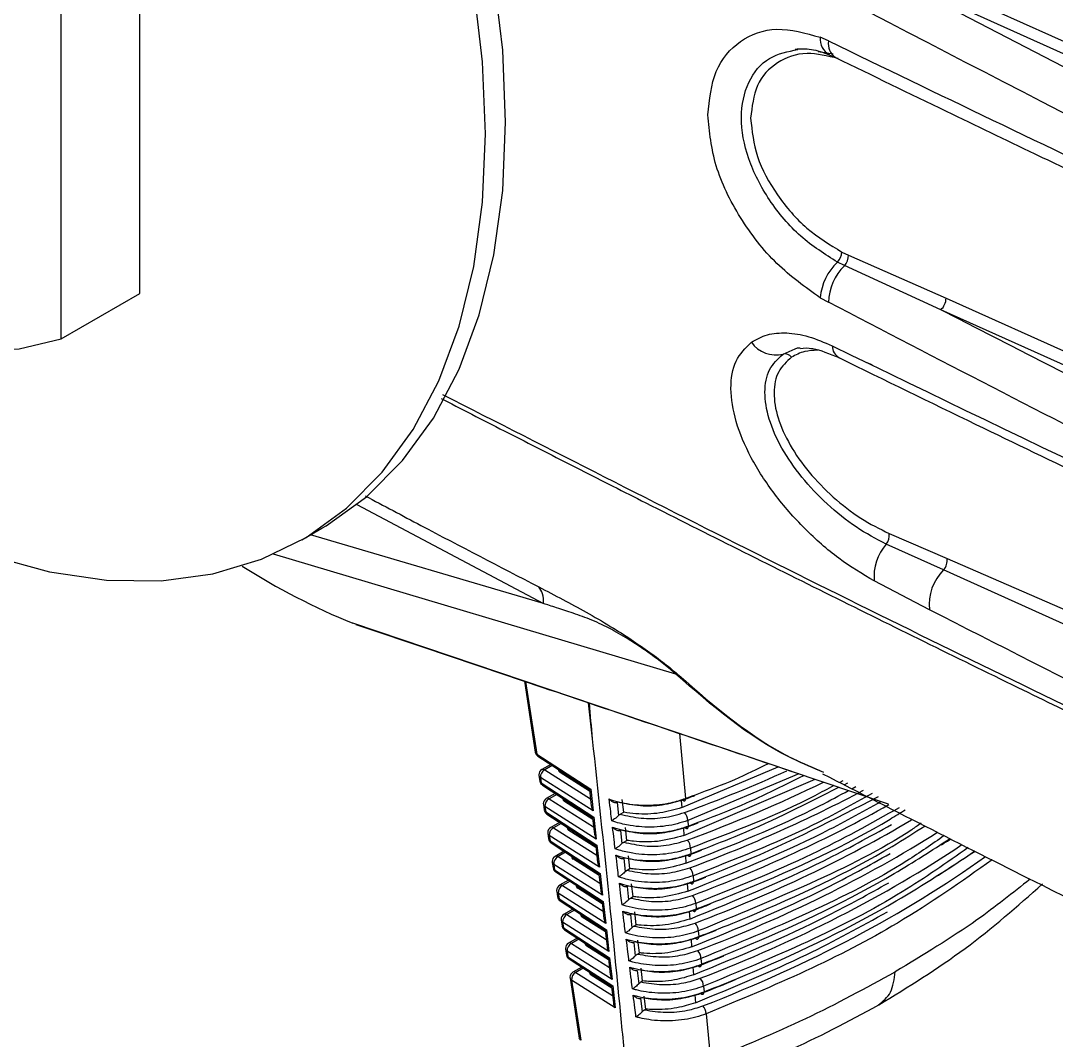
# Model space of a CAD drawing. Extents: x 7 to 135, y 3 to 97.
# Drawn here: x 96.103 to 97.854, y 6.152 to 7.876 of the extents above; entities that cross this region are included whole.
import ezdxf

# ---------------------------------------------------------------- set-up
doc = ezdxf.new("R2010")
doc.units = 0
doc.header["$MEASUREMENT"] = 0
doc.layers.add('OBJECT', color=7, linetype='CONTINUOUS')

msp = doc.modelspace()

# ---------------------------------------------------------------- linework, layer by layer
at = {"layer": 'OBJECT'}
for p, q in [((96.3045, 7.4144), (96.3045, 14.7409)), ((96.1715, 7.3377), (96.1715, 14.6642)), ((97.5431, 7.9874), (99.6137, 7.0528)), ((99.6047, 7.0355), (97.5342, 7.97)), ((97.4693, 7.8417), (97.4552, 7.848)), ((97.4517, 7.8241), (97.4769, 7.8199)), ((97.4705, 7.8185), (97.4811, 7.8137)), ((97.4918, 7.4848), (97.5031, 7.4796)), ((97.5031, 7.4796), (97.6681, 7.4067)), ((97.4963, 7.4617), (97.4844, 7.4675)), ((97.6591, 7.387), (97.4963, 7.4617)), ((96.1715, 7.3377), (96.3045, 7.4144)), ((97.4552, 7.4075), (97.4693, 7.3997)), ((97.6681, 7.4067), (99.6027, 6.5375)), ((99.5937, 6.5176), (97.6591, 7.387)), ((97.3923, 7.3121), (97.4126, 7.3209)), ((97.5342, 7.2978), (97.5393, 7.2957)), ((97.5431, 7.2937), (97.536, 7.2967)), ((96.6714, 7.0578), (96.9873, 6.8902)), ((96.5785, 6.9981), (96.6125, 7.0177)), ((96.9873, 6.8902), (96.5929, 7.0064)), ((97.5718, 7.0087), (97.6699, 6.9666)), ((97.6638, 6.9471), (97.5668, 6.9907)), ((97.211, 6.7709), (96.5306, 6.9737)), ((97.6699, 6.9666), (97.8863, 6.8723)), ((97.8776, 6.8506), (97.6638, 6.9471)), ((97.6399, 6.8797), (97.5466, 6.9284)), ((96.6745, 6.8535), (96.6645, 6.857)), ((97.4072, 6.6064), (96.6645, 6.857)), ((96.9549, 6.7589), (96.9733, 6.6391)), ((96.957, 6.7582), (96.9758, 6.6358)), ((97.0702, 6.6613), (97.0634, 6.7224)), ((97.217, 6.6705), (97.2276, 6.5608)), ((96.9758, 6.6358), (97.067, 6.5765)), ((96.9778, 6.6322), (97.065, 6.5755)), ((96.9994, 6.6181), (96.9843, 6.6094)), ((97.0021, 6.6164), (96.9893, 6.609)), ((96.9893, 6.609), (97.0667, 6.5601)), ((97.0123, 6.6097), (97.0126, 6.6078)), ((97.0146, 6.6083), (97.0151, 6.6045)), ((97.0652, 6.5728), (97.0151, 6.6045)), ((97.2212, 6.5451), (97.3839, 6.6142)), ((97.4046, 6.6073), (97.5701, 6.5513)), ((96.9795, 6.5993), (96.9809, 6.5901)), ((96.982, 6.596), (96.9834, 6.5868)), ((97.0711, 6.5396), (96.982, 6.596)), ((96.9834, 6.5868), (97.0723, 6.5289)), ((97.2246, 6.498), (97.4469, 6.593)), ((97.4193, 6.6023), (97.2312, 6.5234)), ((97.4935, 6.5906), (97.4881, 6.5877)), ((97.4955, 6.5839), (97.5017, 6.5869)), ((96.9853, 6.5832), (97.0703, 6.5279)), ((97.0069, 6.5692), (96.9919, 6.5605)), ((97.0649, 6.5755), (97.068, 6.5479)), ((97.067, 6.5765), (97.0711, 6.5396)), ((97.5089, 6.5771), (97.5157, 6.5808)), ((97.0096, 6.5674), (96.9968, 6.56)), ((96.9968, 6.56), (97.072, 6.5125)), ((97.0199, 6.5607), (97.0202, 6.5588)), ((97.0221, 6.5593), (97.0227, 6.5555)), ((97.0706, 6.5253), (97.0227, 6.5555)), ((97.1116, 6.5539), (97.1142, 6.5317)), ((97.1228, 6.5372), (97.1204, 6.5589)), ((97.2203, 6.5573), (97.2212, 6.5451)), ((96.987, 6.5503), (96.9884, 6.5411)), ((96.9895, 6.547), (96.9909, 6.5378)), ((97.0764, 6.492), (96.9895, 6.547)), ((96.9909, 6.5378), (97.0776, 6.4814)), ((96.9928, 6.5343), (97.0756, 6.4804)), ((97.117, 6.5339), (97.1228, 6.5372)), ((97.0144, 6.5202), (96.9994, 6.5116)), ((97.0171, 6.5185), (97.0043, 6.5111)), ((97.0703, 6.5279), (97.0734, 6.5004)), ((97.0723, 6.5289), (97.0764, 6.492)), ((97.2312, 6.5234), (97.2321, 6.514)), ((96.9945, 6.5014), (96.9959, 6.4921)), ((96.997, 6.4981), (96.9984, 6.4888)), ((97.0818, 6.4445), (96.997, 6.4981)), ((97.0043, 6.5111), (97.0773, 6.4649)), ((97.0274, 6.5117), (97.0277, 6.5099)), ((97.0296, 6.5103), (97.0302, 6.5066)), ((97.0759, 6.4777), (97.0302, 6.5066)), ((97.1172, 6.5066), (97.1198, 6.4843)), ((97.1281, 6.4897), (97.1257, 6.5114)), ((97.2237, 6.5103), (97.2246, 6.498)), ((96.9984, 6.4888), (97.083, 6.4338)), ((97.0003, 6.4853), (97.0809, 6.4328)), ((97.0756, 6.4804), (97.0787, 6.4528)), ((97.0776, 6.4814), (97.0818, 6.4445)), ((97.1228, 6.4866), (97.1281, 6.4897)), ((97.0219, 6.4712), (97.0069, 6.4626)), ((97.0246, 6.4695), (97.0118, 6.4622)), ((97.1334, 6.4421), (97.131, 6.4638)), ((97.2271, 6.4633), (97.228, 6.4509)), ((97.2357, 6.4767), (97.2366, 6.4672)), ((97.002, 6.4524), (97.0034, 6.4431)), ((97.0045, 6.4491), (97.0059, 6.4398)), ((97.0871, 6.3969), (97.0045, 6.4491)), ((97.0118, 6.4622), (97.0827, 6.4174)), ((97.0349, 6.4628), (97.0352, 6.4609)), ((97.0371, 6.4613), (97.0377, 6.4577)), ((97.0812, 6.4301), (97.0377, 6.4577)), ((97.1228, 6.4592), (97.1255, 6.4368)), ((97.0059, 6.4398), (97.0883, 6.3862)), ((97.0079, 6.4363), (97.0863, 6.3852)), ((97.0809, 6.4328), (97.084, 6.4052)), ((97.083, 6.4338), (97.0871, 6.3969)), ((97.1285, 6.4393), (97.1334, 6.4421)), ((97.2402, 6.4299), (97.2411, 6.4205)), ((97.0294, 6.4223), (97.0144, 6.4137)), ((97.0321, 6.4205), (97.0194, 6.4132)), ((97.0194, 6.4132), (97.088, 6.3698)), ((97.0424, 6.4138), (97.0427, 6.412)), ((97.0447, 6.4123), (97.0452, 6.4087)), ((97.1285, 6.4118), (97.1311, 6.3894)), ((97.1388, 6.3946), (97.1363, 6.4162)), ((97.2304, 6.4162), (97.2313, 6.4038)), ((97.0095, 6.4035), (97.011, 6.3942)), ((97.012, 6.4002), (97.0135, 6.3909)), ((97.0924, 6.3494), (97.012, 6.4002)), ((97.0866, 6.3826), (97.0452, 6.4087)), ((97.1343, 6.392), (97.1388, 6.3946)), ((97.0135, 6.3909), (97.0936, 6.3387)), ((97.0154, 6.3873), (97.0916, 6.3377)), ((97.0863, 6.3853), (97.0893, 6.3577)), ((97.0883, 6.3862), (97.0924, 6.3494)), ((97.2446, 6.3832), (97.2455, 6.3738)), ((97.0368, 6.3733), (97.0219, 6.3647)), ((97.0395, 6.3716), (97.0269, 6.3643)), ((97.0269, 6.3643), (97.0933, 6.3223)), ((97.05, 6.3648), (97.0502, 6.3631)), ((97.0522, 6.3633), (97.0527, 6.3598)), ((97.0919, 6.335), (97.0527, 6.3598)), ((97.1341, 6.3645), (97.1368, 6.342)), ((97.1441, 6.347), (97.1417, 6.3687)), ((97.2337, 6.3692), (97.2345, 6.3567)), ((97.017, 6.3546), (97.0185, 6.3452)), ((97.0195, 6.3513), (97.021, 6.3419)), ((97.0978, 6.3018), (97.0195, 6.3513)), ((97.021, 6.3419), (97.0989, 6.2911)), ((97.1401, 6.3447), (97.1441, 6.347)), ((97.0229, 6.3383), (97.0969, 6.2901)), ((97.0443, 6.3244), (97.0294, 6.3158)), ((97.0916, 6.3377), (97.0947, 6.3101)), ((97.0936, 6.3387), (97.0978, 6.3018)), ((97.249, 6.3365), (97.2499, 6.327)), ((97.0246, 6.3056), (97.026, 6.2962)), ((97.047, 6.3226), (97.0344, 6.3153)), ((97.0344, 6.3153), (97.0986, 6.2747)), ((97.0575, 6.3158), (97.0577, 6.3141)), ((97.0597, 6.3144), (97.0603, 6.3108)), ((97.0972, 6.2875), (97.0603, 6.3108)), ((97.1398, 6.3172), (97.1425, 6.2946)), ((97.1494, 6.2995), (97.147, 6.3211)), ((97.2369, 6.3221), (97.2377, 6.3095)), ((97.0271, 6.3023), (97.0285, 6.2929)), ((97.1031, 6.2542), (97.0271, 6.3023)), ((97.0285, 6.2929), (97.1043, 6.2436)), ((97.0304, 6.2893), (97.1023, 6.2426)), ((97.0969, 6.2901), (97.1, 6.2626)), ((97.0989, 6.2911), (97.1031, 6.2542)), ((97.146, 6.2975), (97.1494, 6.2995)), ((97.2535, 6.2898), (97.2544, 6.2803)), ((97.0518, 6.2754), (97.037, 6.2669)), ((97.0545, 6.2737), (97.0419, 6.2664)), ((97.1548, 6.2519), (97.1523, 6.2736)), ((97.24, 6.2756), (97.2409, 6.2623)), ((97.0321, 6.2567), (97.0476, 6.1554)), ((97.0346, 6.2534), (97.0502, 6.1517)), ((97.1084, 6.2067), (97.0346, 6.2534)), ((97.0419, 6.2664), (97.104, 6.2272)), ((97.065, 6.2668), (97.0653, 6.2652)), ((97.0672, 6.2654), (97.0678, 6.2619)), ((97.1025, 6.2399), (97.0678, 6.2619)), ((97.1455, 6.2699), (97.1483, 6.2472)), ((97.1022, 6.2426), (97.1053, 6.215)), ((97.1043, 6.2436), (97.1084, 6.2067)), ((97.1519, 6.2502), (97.1548, 6.2519)), ((97.2578, 6.2431), (97.2587, 6.2336)), ((97.1513, 6.2226), (97.1541, 6.1999)), ((97.1601, 6.2043), (97.1577, 6.226)), ((97.2431, 6.2284), (97.244, 6.2151)), ((97.1578, 6.203), (97.1601, 6.2043)), ((97.2622, 6.1965), (97.2695, 6.119)), ((97.0502, 6.1517), (97.0504, 6.1516))]:
    msp.add_line(p, q, dxfattribs=at)
at = {"layer": 'OBJECT', "flags": 128}
for points in [[(96.6125, 7.0177), (96.6195, 7.0218), (96.6879, 7.071), (96.7485, 7.1319), (96.8009, 7.204), (96.8443, 7.2865), (96.8786, 7.3787), (96.9033, 7.4798), (96.9182, 7.5887), (96.9232, 7.7044), (96.9182, 7.826), (96.9033, 7.9521), (96.8786, 8.0816), (96.8443, 8.2134), (96.8009, 8.3461), (96.7485, 8.4786), (96.6879, 8.6096), (96.6195, 8.7377), (96.544, 8.862), (96.462, 8.9811), (96.3745, 9.0939), (96.3062, 9.1731)], [(96.0525, 6.9707), (96.1518, 6.944), (96.2481, 6.93), (96.3405, 6.9289), (96.4281, 6.9407), (96.51, 6.9652), (96.5856, 7.0022), (96.654, 7.0514), (96.7146, 7.1123), (96.7669, 7.1844), (96.8104, 7.2669), (96.8447, 7.3592), (96.8694, 7.4602), (96.8843, 7.5691), (96.8893, 7.6849), (96.8843, 7.8064), (96.8694, 7.9325)], [(95.2877, 7.8479), (95.3586, 7.7493), (95.4351, 7.6579), (95.516, 7.5751), (95.6001, 7.5022), (95.6862, 7.4402), (95.773, 7.3902), (95.8591, 7.3527), (95.9432, 7.3285), (96.0241, 7.3178), (96.1006, 7.3209), (96.1715, 7.3377)], [(97.2223, 6.5578), (97.2233, 6.5571), (97.2243, 6.5566), (97.2252, 6.5565), (97.226, 6.5568), (97.2267, 6.5573), (97.2272, 6.5582), (97.2275, 6.5594), (97.2276, 6.5608)], [(97.2268, 6.5111), (97.2278, 6.5103), (97.2288, 6.5099), (97.2297, 6.5098), (97.2305, 6.51), (97.2311, 6.5106), (97.2317, 6.5114), (97.232, 6.5126), (97.2321, 6.514)], [(97.2312, 6.4643), (97.2323, 6.4635), (97.2332, 6.4631), (97.2341, 6.463), (97.2349, 6.4632), (97.2356, 6.4638), (97.2361, 6.4647), (97.2365, 6.4658), (97.2366, 6.4672)], [(97.2357, 6.4175), (97.2367, 6.4168), (97.2377, 6.4164), (97.2386, 6.4163), (97.2394, 6.4165), (97.2401, 6.4171), (97.2406, 6.4179), (97.2409, 6.4191), (97.2411, 6.4205)], [(97.2401, 6.3708), (97.2411, 6.37), (97.2421, 6.3696), (97.243, 6.3695), (97.2438, 6.3698), (97.2445, 6.3703), (97.245, 6.3712), (97.2454, 6.3724), (97.2455, 6.3738)], [(97.2445, 6.3241), (97.2455, 6.3233), (97.2465, 6.3229), (97.2474, 6.3228), (97.2483, 6.323), (97.2489, 6.3236), (97.2495, 6.3245), (97.2498, 6.3256), (97.2499, 6.327)], [(97.2489, 6.2773), (97.2499, 6.2766), (97.2509, 6.2762), (97.2518, 6.2761), (97.2527, 6.2763), (97.2533, 6.2769), (97.2539, 6.2778), (97.2542, 6.2789), (97.2544, 6.2803)], [(97.2532, 6.2306), (97.2543, 6.2299), (97.2553, 6.2295), (97.2562, 6.2294), (97.257, 6.2296), (97.2577, 6.2302), (97.2582, 6.2311), (97.2586, 6.2322), (97.2587, 6.2336)]]:
    msp.add_lwpolyline(points, dxfattribs=at)
at = {"layer": 'OBJECT'}
for centre, radius, start, end in [((97.4842, 7.8444), 0.0292, 172.8415, 242.5928), ((97.4959, 7.8364), 0.0271, 168.6402, 236.3529), ((97.4626, 7.4872), 0.0294, 317.8847, 355.35), ((97.476, 7.4797), 0.0271, 318.3434, 359.7235), ((97.549, 7.399), 0.0942, 133.3262, 174.7893), ((97.557, 7.3984), 0.0877, 133.834, 179.1759), ((97.6413, 7.4071), 0.0268, 311.6121, 359.1364), ((97.3805, 7.3619), 0.0512, 215.3601, 283.3665), ((97.498, 7.3257), 0.0224, 179.0043, 242.2587), ((97.3954, 7.2981), 0.0143, 37.652, 102.5383), ((97.5467, 7.0059), 0.0252, 322.8442, 6.2667), ((97.6277, 6.9365), 0.0815, 138.3374, 185.7074), ((97.1056, 7.9383), 1.1678, 237.4681, 247.8099), ((97.6445, 6.9638), 0.0255, 319.2002, 6.2343), ((97.7219, 6.8886), 0.0824, 134.7609, 186.2274), ((96.9832, 6.6406), 0.01, 188.7321, 236.9425), ((96.978, 6.64), 0.00471, 191.1533, 243.2579), ((96.9805, 6.636), 0.00463, 182.4004, 234.3429), ((96.9893, 6.6008), 0.01, 119.9351, 179.9378), ((96.9962, 6.5965), 0.0143, 119.038, 182.2337), ((96.9864, 6.6049), 0.00497, 54.7239, 114.6286), ((96.9893, 6.6008), 0.01, 179.9378, 188.7321), ((96.9841, 6.6002), 0.00471, 191.1533, 243.2579), ((96.9907, 6.5916), 0.01, 188.7321, 236.9425), ((96.9855, 6.591), 0.00471, 191.1533, 243.2579), ((96.988, 6.587), 0.00463, 182.4004, 234.3429), ((96.9969, 6.5518), 0.01, 119.9351, 179.9378), ((96.9969, 6.5518), 0.01, 179.9378, 188.7321), ((97.0037, 6.5476), 0.0143, 119.038, 182.2337), ((96.9939, 6.556), 0.00497, 54.7239, 114.6286), ((96.9916, 6.5512), 0.00471, 191.1533, 243.2579), ((96.9983, 6.5426), 0.01, 188.7321, 236.9425), ((96.993, 6.542), 0.00471, 191.1533, 243.2579), ((96.9955, 6.538), 0.00463, 182.4004, 234.3429), ((97.212, 6.5235), 0.0192, 359.635, 43.6732), ((97.0044, 6.5029), 0.01, 119.9351, 179.9378), ((97.0044, 6.5029), 0.01, 179.9378, 188.7321), ((96.9991, 6.5023), 0.00471, 191.1533, 243.2579), ((97.0112, 6.4986), 0.0143, 119.038, 182.2337), ((97.0014, 6.5071), 0.00497, 54.7239, 114.6286), ((97.0058, 6.4936), 0.01, 188.7321, 236.9425), ((97.0005, 6.493), 0.00471, 191.1533, 243.2579), ((97.003, 6.489), 0.00463, 182.4004, 234.3429), ((97.2166, 6.4768), 0.0192, 359.6477, 43.8998), ((97.009, 6.4581), 0.00497, 54.7239, 114.6286), ((97.0119, 6.454), 0.01, 119.9351, 179.9378), ((97.0119, 6.454), 0.01, 179.9378, 188.7321), ((97.0066, 6.4534), 0.00471, 191.1533, 243.2579), ((97.0188, 6.4497), 0.0143, 119.038, 182.2337), ((97.0133, 6.4447), 0.01, 188.7321, 236.9425), ((97.0081, 6.4441), 0.00471, 191.1533, 243.2579), ((97.0106, 6.44), 0.00463, 182.4004, 234.3429), ((97.2211, 6.43), 0.0191, 359.6605, 44.1265), ((97.0194, 6.405), 0.01, 119.9351, 179.9378), ((97.0263, 6.4008), 0.0143, 119.038, 182.2337), ((97.0165, 6.4092), 0.00497, 54.7239, 114.6286), ((97.0194, 6.405), 0.01, 179.9378, 188.7321), ((97.0141, 6.4044), 0.00471, 191.1533, 243.2579), ((97.0208, 6.3957), 0.01, 188.7321, 236.9425), ((97.0156, 6.3951), 0.00471, 191.1533, 243.2579), ((97.2256, 6.3833), 0.019, 359.6735, 44.3533), ((97.0181, 6.391), 0.00463, 182.4004, 234.3429), ((97.0269, 6.3561), 0.01, 119.9351, 179.9378), ((97.0338, 6.3518), 0.0143, 119.038, 182.2337), ((97.024, 6.3602), 0.00497, 54.7239, 114.6286), ((97.0269, 6.3561), 0.01, 179.9378, 188.7321), ((97.0217, 6.3555), 0.00471, 191.1533, 243.2579), ((97.0284, 6.3467), 0.01, 188.7321, 236.9425), ((97.0231, 6.3461), 0.00471, 191.1533, 243.2579), ((97.0256, 6.3421), 0.00463, 182.4004, 234.3429), ((97.2301, 6.3366), 0.0189, 359.6867, 44.5802), ((97.0344, 6.3071), 0.01, 119.9351, 179.9378), ((97.0344, 6.3071), 0.01, 179.9378, 188.7321), ((97.0292, 6.3065), 0.00471, 191.1533, 243.2579), ((97.0413, 6.3029), 0.0143, 119.038, 182.2337), ((97.0315, 6.3113), 0.00497, 54.7239, 114.6286), ((97.0359, 6.2977), 0.01, 188.7321, 236.9425), ((97.0306, 6.2971), 0.00471, 191.1533, 243.2579), ((97.0331, 6.2931), 0.00463, 182.4004, 234.3429), ((97.2346, 6.2899), 0.0188, 359.7, 44.8071), ((97.042, 6.2582), 0.01, 119.9351, 179.9378), ((97.042, 6.2582), 0.01, 179.9378, 188.7321), ((97.0367, 6.2576), 0.00471, 191.1533, 243.2579), ((97.0488, 6.2539), 0.0143, 119.038, 182.2337), ((97.039, 6.2623), 0.00497, 54.7239, 114.6286), ((97.2391, 6.2432), 0.0187, 359.7135, 45.0342), ((97.2436, 6.1966), 0.0186, 359.7271, 45.2613)]:
    msp.add_arc(centre, radius, start, end, dxfattribs=at)
for centre, major_axis, ratio, start_param, end_param in [((95.2417, 10.8069), (-1.7395, 14.6504), 0.094092, 4.414347, 4.418654), ((97.0227, 6.6083), (0.0101, 0.0001), 0.568468, 3.222, 3.861225), ((96.0279, 7.6286), (2.2169, -0.0193), 0.58158, 5.288332, 5.38418), ((96.0279, 7.578), (2.2137, -0.0193), 0.58158, 5.291697, 5.421452), ((97.0744, 6.5813), (0.00941, 0.0058), 0.033693, 3.1575, 3.790507), ((96.0278, 7.5273), (2.2104, -0.0193), 0.58158, 5.295069, 5.463831), ((97.0302, 6.5594), (0.0101, 0.0001), 0.568468, 3.222, 3.861225), ((96.0294, 7.6211), (2.2176, 0.0142), 0.571503, 5.276736, 5.288021), ((97.0785, 6.5444), (-0.0074, 0.0119), 0.627917, 0.917893, 1.582714), ((96.0278, 7.4767), (2.2072, -0.0192), 0.58158, 5.29845, 5.491861), ((97.0797, 6.5337), (0.00941, 0.0058), 0.033693, 3.1575, 3.790507), ((96.0293, 7.5704), (2.2143, 0.0142), 0.571503, 5.280099, 5.291946), ((96.0277, 7.426), (2.2039, -0.0192), 0.58158, 5.301839, 5.517857), ((97.0377, 6.5105), (0.0101, 0.0001), 0.568468, 3.222, 3.861225), ((97.0838, 6.4969), (-0.0074, 0.0119), 0.627917, 0.917893, 1.582714), ((96.0277, 7.3754), (2.2007, -0.0192), 0.58158, 5.305236, 5.548833), ((97.085, 6.4862), (0.00941, 0.0058), 0.033693, 3.1575, 3.790507), ((96.0276, 7.3247), (2.1974, -0.0191), 0.58158, 5.308642, 5.578871), ((96.029, 7.3171), (2.1981, 0.0141), 0.571503, 5.544907, 5.555796), ((96.0292, 7.5197), (2.2111, 0.0142), 0.571503, 5.28347, 5.296068), ((96.029, 7.2665), (2.1948, 0.0141), 0.571503, 5.54025, 5.585993), ((97.0452, 6.4615), (0.0101, 0.0001), 0.568468, 3.222, 3.861225), ((97.0891, 6.4493), (-0.0074, 0.0119), 0.627917, 0.917893, 1.582714), ((96.0276, 7.274), (2.1942, -0.0191), 0.58158, 5.312055, 5.608992), ((97.0903, 6.4386), (0.00941, 0.0058), 0.033693, 3.1575, 3.790507), ((97.0527, 6.4126), (0.0101, 0.0001), 0.568468, 3.222, 3.861225), ((96.0292, 7.4691), (2.2078, 0.0141), 0.571503, 5.286849, 5.300927), ((97.0945, 6.4017), (-0.0074, 0.0119), 0.627917, 0.917893, 1.582714), ((97.0957, 6.3911), (0.00941, 0.0058), 0.033693, 3.1575, 3.790507), ((96.0291, 7.4184), (2.2046, 0.0141), 0.571503, 5.290236, 5.306357), ((97.0603, 6.3636), (0.0101, 0.0001), 0.568468, 3.222, 3.861225), ((97.0998, 6.3542), (-0.0074, 0.0119), 0.627917, 0.917893, 1.582714), ((97.101, 6.3435), (0.00941, 0.0058), 0.033693, 3.1575, 3.790507), ((96.0291, 7.3678), (2.2013, 0.0141), 0.571503, 5.293631, 5.312757), ((97.0678, 6.3147), (0.0101, 0.0001), 0.568468, 3.222, 3.861225), ((97.1051, 6.3066), (-0.0074, 0.0119), 0.627917, 0.917893, 1.582714), ((97.1063, 6.2959), (0.00941, 0.0058), 0.033693, 3.1575, 3.790507), ((96.029, 7.3171), (2.1981, 0.0141), 0.571503, 5.297035, 5.321021), ((97.0753, 6.2658), (0.0101, 0.0001), 0.568468, 3.222, 3.861225), ((97.1105, 6.2591), (-0.0074, 0.0119), 0.627917, 0.917893, 1.582714), ((96.029, 7.2665), (2.1948, 0.0141), 0.571503, 5.300446, 5.333655), ((97.1117, 6.2484), (0.00941, 0.0058), 0.033693, 3.1575, 3.790507), ((97.1158, 6.2115), (-0.0074, 0.0119), 0.627917, 0.917893, 1.582714)]:
    msp.add_ellipse(centre, major_axis=major_axis, ratio=ratio, start_param=start_param, end_param=end_param, dxfattribs=at)
for points, knots in [([(96.3045, 9.3895), (96.4778, 9.2922), (96.836, 9.0909), (97.3871, 8.7937), (97.964, 8.4917), (98.5493, 8.1954), (99.1377, 7.9066), (99.5295, 7.7221), (99.7219, 7.6315)], [0, 0, 0, 0, 0.158254, 0.327068, 0.493707, 0.668378, 0.837141, 1, 1, 1, 1]), ([(99.7046, 7.6028), (99.3076, 7.7917), (98.5129, 8.1698), (97.3792, 8.7533), (96.6558, 9.1557), (96.3045, 9.3512)], [0, 0, 0, 0, 0.339225, 0.679039, 1, 1, 1, 1]), ([(96.3045, 9.2414), (96.6319, 9.0595), (97.3391, 8.6666), (98.4648, 8.0885), (99.2765, 7.703), (99.6821, 7.5104)], [0, 0, 0, 0, 0.301353, 0.650905, 1, 1, 1, 1]), ([(96.3042, 9.1694), (96.5093, 9.0554), (96.9316, 8.8204), (97.589, 8.4719), (98.2723, 8.1223), (98.9603, 7.783), (99.4242, 7.565), (99.6515, 7.4582)], [0, 0, 0, 0, 0.190703, 0.392819, 0.598206, 0.803133, 1, 1, 1, 1]), ([(97.6399, 8.3602), (97.8713, 8.2506), (98.3221, 8.037), (98.9925, 7.7336), (99.4346, 7.5422), (99.6493, 7.4491)], [0, 0, 0, 0, 0.351668, 0.685, 1, 1, 1, 1]), ([(97.6505, 8.3236), (97.7106, 8.2948), (97.8185, 8.2432), (97.9624, 8.1751), (98.0747, 8.1223), (98.1684, 8.0785), (98.3447, 7.9964), (98.5689, 7.8934), (98.8353, 7.7729), (99.0059, 7.6967), (99.1316, 7.641), (99.2266, 7.5991), (99.3474, 7.5461), (99.4945, 7.482), (99.6016, 7.4359), (99.6595, 7.411)], [0, 0, 0, 0, 0.091689, 0.164516, 0.218484, 0.261787, 0.305981, 0.484382, 0.598114, 0.703056, 0.737321, 0.783987, 0.843319, 0.915321, 1, 1, 1, 1]), ([(99.5908, 6.9466), (99.2422, 7.1131), (98.5453, 7.446), (97.8712, 7.7954), (97.5342, 7.97)], [0, 0, 0, 0, 0.500069, 1, 1, 1, 1]), ([(99.5585, 6.8851), (99.2078, 7.0526), (98.5018, 7.39), (97.8192, 7.7442), (97.4755, 7.9225)], [0, 0, 0, 0, 0.49662, 1, 1, 1, 1]), ([(97.2649, 7.7166), (97.2678, 7.7426), (97.2735, 7.7945), (97.3173, 7.8454), (97.38, 7.8688), (97.4301, 7.855), (97.4552, 7.848)], [0, 0, 0, 0, 0.24993, 0.499886, 0.749919, 1, 1, 1, 1]), ([(97.4126, 7.8281), (97.4217, 7.8285), (97.44, 7.8295), (97.4602, 7.8222), (97.4705, 7.8185)], [0, 0, 0, 0, 0.495713, 1, 1, 1, 1]), ([(97.4693, 7.8417), (97.654, 7.7525), (98.014, 7.5786), (98.5484, 7.3298), (99.0594, 7.0976), (99.395, 6.9501), (99.5579, 6.8785)], [0, 0, 0, 0, 0.27038, 0.527173, 0.77038, 1, 1, 1, 1]), ([(97.4844, 7.4675), (97.4631, 7.481), (97.4206, 7.5078), (97.3667, 7.5715), (97.3305, 7.6424), (97.3177, 7.7137), (97.3307, 7.774), (97.3651, 7.8166), (97.4005, 7.8239), (97.4174, 7.8274)], [0, 0, 0, 0, 0.145583, 0.290501, 0.435071, 0.579426, 0.723765, 0.868311, 1, 1, 1, 1]), ([(97.4856, 7.8119), (97.4676, 7.8162), (97.4295, 7.8255), (97.3805, 7.8081), (97.3445, 7.7699), (97.3398, 7.7305), (97.3374, 7.7109)], [0, 0, 0, 0, 0.230377, 0.487413, 0.743889, 1, 1, 1, 1]), ([(97.4809, 7.8138), (97.5433, 7.7835), (97.6554, 7.729), (97.805, 7.6571), (97.9218, 7.6013), (98.0191, 7.5551), (98.2024, 7.4685), (98.4355, 7.3596), (98.7124, 7.2323), (98.8897, 7.1519), (99.0204, 7.093), (99.1192, 7.0487), (99.2448, 6.9927), (99.3977, 6.925), (99.5091, 6.8762), (99.5693, 6.8498)], [0, 0, 0, 0, 0.09169, 0.164516, 0.218483, 0.261785, 0.30598, 0.48438, 0.598112, 0.703053, 0.737319, 0.783987, 0.84332, 0.915323, 1, 1, 1, 1]), ([(97.4552, 7.4075), (97.4301, 7.4253), (97.3799, 7.4607), (97.3173, 7.5417), (97.2735, 7.6313), (97.2678, 7.6881), (97.2649, 7.7166)], [0, 0, 0, 0, 0.250566, 0.500351, 0.750175, 1, 1, 1, 1]), ([(97.3374, 7.7109), (97.3398, 7.6894), (97.3445, 7.6464), (97.3805, 7.58), (97.4313, 7.5215), (97.4716, 7.4971), (97.4918, 7.4848)], [0, 0, 0, 0, 0.2492908, 0.4989524, 0.7490839, 1, 1, 1, 1]), ([(99.5579, 6.365), (99.395, 6.442), (99.0594, 6.6004), (98.5484, 6.8499), (98.014, 7.1171), (97.654, 7.3038), (97.4693, 7.3997)], [0, 0, 0, 0, 0.22962, 0.472827, 0.72962, 1, 1, 1, 1]), ([(99.5902, 6.4351), (99.2635, 6.59), (98.6099, 6.9001), (97.9761, 7.2247), (97.6591, 7.387)], [0, 0, 0, 0, 0.499771, 1, 1, 1, 1]), ([(97.3387, 7.3322), (97.3473, 7.337), (97.3644, 7.3466), (97.3979, 7.3492), (97.4351, 7.3435), (97.4621, 7.3319), (97.4755, 7.326)], [0, 0, 0, 0, 0.251428, 0.50031, 0.75055, 1, 1, 1, 1]), ([(97.5466, 6.9284), (97.5265, 6.9403), (97.4865, 6.9641), (97.4278, 7.0161), (97.3765, 7.0746), (97.3363, 7.137), (97.3104, 7.1988), (97.3015, 7.2553), (97.3094, 7.3032), (97.329, 7.3226), (97.3387, 7.3322)], [0, 0, 0, 0, 0.125398, 0.250033, 0.374937, 0.500006, 0.625107, 0.75017, 0.875155, 1, 1, 1, 1]), ([(97.4126, 7.3209), (97.4135, 7.3214), (97.416, 7.3227), (97.4193, 7.3227), (97.4213, 7.3228)], [0, 0, 0, 0, 0.389156, 1, 1, 1, 1]), ([(97.4216, 7.3216), (97.4278, 7.3224), (97.4425, 7.3242), (97.4707, 7.3127), (97.4869, 7.3061)], [0, 0, 0, 0, 0.430237, 1, 1, 1, 1]), ([(97.4755, 7.326), (97.8192, 7.1599), (98.5018, 6.8297), (99.2078, 6.5152), (99.5585, 6.359)], [0, 0, 0, 0, 0.50338, 1, 1, 1, 1]), ([(97.5668, 6.9907), (97.5498, 6.9996), (97.5158, 7.0174), (97.4661, 7.0576), (97.4226, 7.1036), (97.3885, 7.1533), (97.3666, 7.203), (97.3593, 7.2489), (97.3665, 7.2882), (97.3837, 7.3041), (97.3923, 7.3121)], [0, 0, 0, 0, 0.1259449, 0.2510608, 0.3759103, 0.5005459, 0.6251224, 0.7498247, 0.8747775, 1, 1, 1, 1]), ([(97.4067, 7.3068), (97.3985, 7.2994), (97.382, 7.2845), (97.3749, 7.2477), (97.3817, 7.2047), (97.4026, 7.1582), (97.4351, 7.1119), (97.4764, 7.0694), (97.5235, 7.0326), (97.5557, 7.0166), (97.5718, 7.0087)], [0, 0, 0, 0, 0.124852, 0.24967, 0.374509, 0.499431, 0.624474, 0.749587, 0.874619, 1, 1, 1, 1]), ([(97.4509, 7.3187), (97.4433, 7.3183), (97.4264, 7.3176), (97.4137, 7.3106), (97.4067, 7.3068)], [0, 0, 0, 0, 0.451304, 1, 1, 1, 1]), ([(97.4869, 7.3061), (97.564, 7.2684), (97.7063, 7.1989), (97.9029, 7.1042), (98.0649, 7.0269), (98.2021, 6.9619), (98.3267, 6.9033), (98.4438, 6.8485), (98.556, 6.7964), (98.67, 6.7437), (98.8003, 6.6839), (98.9549, 6.6134), (99.1359, 6.5316), (99.3435, 6.4387), (99.4914, 6.3735), (99.5697, 6.339)], [0, 0, 0, 0, 0.113555, 0.209387, 0.287504, 0.349518, 0.408662, 0.467872, 0.518677, 0.570329, 0.631749, 0.705423, 0.791353, 0.889543, 1, 1, 1, 1]), ([(96.814, 7.2372), (96.8201, 7.2341), (96.8622, 7.2123), (96.9407, 7.1721), (97.0499, 7.1164), (97.2269, 7.0268), (97.4729, 6.9036), (97.773, 6.756), (98.0581, 6.6179), (98.3197, 6.4932), (98.5249, 6.3967), (98.6845, 6.3223), (98.8166, 6.2612), (98.9809, 6.1858), (99.178, 6.0962), (99.4084, 5.9926), (99.5739, 5.9195), (99.662, 5.8805)], [0, 0, 0, 0, 0.0066599, 0.0459981, 0.0852811, 0.1251909, 0.2373953, 0.3500301, 0.4455979, 0.5397348, 0.6256005, 0.6605532, 0.7062608, 0.7630511, 0.830931, 0.9099099, 1, 1, 1, 1]), ([(99.6515, 5.8933), (99.4626, 5.9772), (99.0783, 6.1479), (98.5014, 6.4146), (97.9277, 6.6878), (97.3634, 6.9647), (96.9992, 7.1505), (96.817, 7.2434)], [0, 0, 0, 0, 0.194303, 0.395253, 0.602856, 0.80128, 1, 1, 1, 1]), ([(96.6855, 7.0725), (96.717, 7.0558), (96.8145, 7.0038), (96.9127, 6.9529), (96.9792, 6.9184)], [0, 0, 0, 0, 0.322127, 1, 1, 1, 1]), ([(96.9792, 6.9184), (96.9927, 6.9113), (97.0187, 6.8978), (97.0591, 6.876), (97.0979, 6.8536), (97.1352, 6.8299), (97.1677, 6.8074), (97.1963, 6.7859), (97.2097, 6.7743), (97.2164, 6.7686)], [0, 0, 0, 0, 0.175155, 0.335953, 0.499736, 0.628069, 0.749937, 0.875049, 1, 1, 1, 1]), ([(96.9874, 6.8902), (96.9872, 6.896), (96.9869, 6.9077), (96.9818, 6.9148), (96.9792, 6.9184)], [0, 0, 0, 0, 0.500003, 1, 1, 1, 1]), ([(97.211, 6.7709), (97.2048, 6.7763), (97.1923, 6.787), (97.1649, 6.8074), (97.134, 6.8282), (97.1007, 6.8479), (97.0685, 6.8628), (97.0383, 6.8737), (97.0145, 6.8815), (96.998, 6.8868), (96.9906, 6.8891), (96.9874, 6.8901)], [0, 0, 0, 0, 0.123067, 0.246585, 0.369053, 0.491537, 0.630311, 0.772463, 0.899411, 0.955665, 1, 1, 1, 1]), ([(99.6493, 5.8999), (99.4346, 6), (98.9925, 6.206), (98.3221, 6.5323), (97.8713, 6.7618), (97.6399, 6.8797)], [0, 0, 0, 0, 0.315, 0.648332, 1, 1, 1, 1]), ([(96.67, 6.8547), (96.7954, 6.8126), (97.0457, 6.7284), (97.2868, 6.647), (97.4072, 6.6064)], [0, 0, 0, 0, 0.500634, 1, 1, 1, 1]), ([(97.211, 6.7709), (97.212, 6.7705), (97.2138, 6.7699), (97.2155, 6.769), (97.2164, 6.7686)], [0, 0, 0, 0, 0.499996, 1, 1, 1, 1]), ([(97.4552, 6.6075), (97.4376, 6.6149), (97.3467, 6.6528), (97.2716, 6.7182), (97.211, 6.7709)], [0, 0, 0, 0, 0.1928852, 1, 1, 1, 1]), ([(97.2164, 6.7686), (97.277, 6.7159), (97.3521, 6.6506), (97.443, 6.6126), (97.4605, 6.6053)], [0, 0, 0, 0, 0.806853, 1, 1, 1, 1]), ([(97.1249, 6.1233), (97.1244, 6.1276), (97.1224, 6.1492), (97.1136, 6.2398), (97.0965, 6.4144), (97.0797, 6.5726), (97.0702, 6.6613)], [0, 0, 0, 0, 0.024148, 0.120739, 0.507103, 1, 1, 1, 1]), ([(97.2276, 6.5608), (97.2332, 6.5628), (97.2613, 6.5733), (97.31, 6.5914), (97.349, 6.6106), (97.3676, 6.6197)], [0, 0, 0, 0, 0.115288, 0.576512, 1, 1, 1, 1]), ([(97.2321, 6.514), (97.2377, 6.5161), (97.2657, 6.5266), (97.334, 6.5527), (97.3907, 6.5812), (97.4273, 6.5996)], [0, 0, 0, 0, 0.081501, 0.407554, 1, 1, 1, 1]), ([(97.4591, 6.6024), (97.5825, 6.5393), (97.9011, 6.3763), (98.4206, 6.1264), (99.0165, 5.851), (99.6168, 5.5889), (100.0613, 5.4016), (100.3066, 5.3053), (100.3494, 5.2886)], [0, 0, 0, 0, 0.1306164, 0.3372715, 0.5438132, 0.7502082, 0.9564221, 1, 1, 1, 1]), ([(97.228, 6.4509), (97.3063, 6.4817), (97.4025, 6.5195), (97.4872, 6.5655), (97.5031, 6.574)], [0, 0, 0, 0, 0.813232, 1, 1, 1, 1]), ([(97.4782, 6.5824), (97.4675, 6.5766), (97.3936, 6.5364), (97.3085, 6.5042), (97.2357, 6.4767)], [0, 0, 0, 0, 0.145075, 1, 1, 1, 1]), ([(97.2366, 6.4672), (97.2422, 6.4693), (97.2701, 6.4799), (97.3578, 6.5141), (97.4321, 6.552), (97.4865, 6.5796)], [0, 0, 0, 0, 0.063067, 0.315375, 1, 1, 1, 1]), ([(97.5428, 6.5688), (97.5102, 6.5507), (97.417, 6.499), (97.3099, 6.4571), (97.2402, 6.4299)], [0, 0, 0, 0, 0.349621, 1, 1, 1, 1]), ([(97.0983, 6.5597), (97.1006, 6.5589), (97.1086, 6.5561), (97.1296, 6.5509), (97.1631, 6.548), (97.1995, 6.5516), (97.2195, 6.5581), (97.2276, 6.5608)], [0, 0, 0, 0, 0.059775, 0.207161, 0.501412, 0.795934, 1, 1, 1, 1]), ([(97.1027, 6.5229), (97.1021, 6.528), (97.1006, 6.5402), (97.0992, 6.5525), (97.0983, 6.5597)], [0, 0, 0, 0, 0.412557, 1, 1, 1, 1]), ([(97.0983, 6.5597), (97.0983, 6.5597), (97.0993, 6.5586), (97.1016, 6.5565), (97.1053, 6.5543), (97.1089, 6.5533), (97.1108, 6.5537), (97.1116, 6.5539)], [0, 0, 0, 0, 0.007744, 0.250695, 0.570354, 0.807208, 1, 1, 1, 1]), ([(97.2223, 6.5578), (97.2112, 6.5546), (97.189, 6.5481), (97.1494, 6.5465), (97.1252, 6.5517), (97.1126, 6.5544)], [0, 0, 0, 0, 0.324207, 0.64849, 1, 1, 1, 1]), ([(97.2313, 6.4038), (97.309, 6.435), (97.4242, 6.4813), (97.5255, 6.5372), (97.5583, 6.5554)], [0, 0, 0, 0, 0.675434, 1, 1, 1, 1]), ([(97.2411, 6.4205), (97.2466, 6.4226), (97.2745, 6.4332), (97.3845, 6.4768), (97.4791, 6.5255), (97.5537, 6.5639)], [0, 0, 0, 0, 0.0500244, 0.2501524, 1, 1, 1, 1]), ([(97.1142, 6.5317), (97.115, 6.5324), (97.1159, 6.5333), (97.1169, 6.5338), (97.117, 6.5339)], [0, 0, 0, 0, 0.843628, 1, 1, 1, 1]), ([(97.117, 6.5339), (97.1286, 6.5313), (97.1517, 6.5261), (97.1909, 6.5268), (97.2139, 6.5334), (97.2259, 6.5368)], [0, 0, 0, 0, 0.324373, 0.64869, 1, 1, 1, 1]), ([(97.2212, 6.5451), (97.2091, 6.5416), (97.1849, 6.5345), (97.1497, 6.5335), (97.1297, 6.5363), (97.1228, 6.5372)], [0, 0, 0, 0, 0.396562, 0.793191, 1, 1, 1, 1]), ([(97.589, 6.545), (97.5407, 6.5181), (97.4339, 6.4584), (97.3116, 6.4098), (97.2446, 6.3832)], [0, 0, 0, 0, 0.452431, 1, 1, 1, 1]), ([(97.2455, 6.3738), (97.2511, 6.3759), (97.2789, 6.3865), (97.3936, 6.4331), (97.51, 6.4854), (97.5905, 6.5363), (97.599, 6.5416)], [0, 0, 0, 0, 0.043604, 0.218046, 0.91754, 1, 1, 1, 1]), ([(97.1142, 6.5317), (97.1135, 6.531), (97.1119, 6.5295), (97.1089, 6.527), (97.1058, 6.5247), (97.1037, 6.5234), (97.1027, 6.5229), (97.1027, 6.5229)], [0, 0, 0, 0, 0.199298, 0.397083, 0.7009, 0.992023, 1, 1, 1, 1]), ([(97.2312, 6.5234), (97.2254, 6.5214), (97.2079, 6.5155), (97.1742, 6.511), (97.1381, 6.5132), (97.1148, 6.5187), (97.105, 6.5221), (97.1027, 6.5229)], [0, 0, 0, 0, 0.148503, 0.448596, 0.748256, 0.940444, 1, 1, 1, 1]), ([(97.2345, 6.3567), (97.3121, 6.3882), (97.4324, 6.437), (97.5383, 6.4958), (97.5759, 6.5167)], [0, 0, 0, 0, 0.645444, 1, 1, 1, 1]), ([(97.6259, 6.5186), (97.6206, 6.515), (97.5654, 6.477), (97.4395, 6.4151), (97.3128, 6.3628), (97.249, 6.3365)], [0, 0, 0, 0, 0.050004, 0.522333, 1, 1, 1, 1]), ([(97.104, 6.5123), (97.1063, 6.5115), (97.1144, 6.5088), (97.1354, 6.5038), (97.169, 6.5011), (97.2049, 6.505), (97.2244, 6.5114), (97.2321, 6.514)], [0, 0, 0, 0, 0.0594954, 0.2084589, 0.5058919, 0.8036082, 1, 1, 1, 1]), ([(97.1085, 6.4755), (97.1078, 6.4805), (97.1064, 6.4928), (97.1049, 6.5051), (97.104, 6.5123)], [0, 0, 0, 0, 0.412528, 1, 1, 1, 1]), ([(97.104, 6.5123), (97.104, 6.5122), (97.1049, 6.5113), (97.1072, 6.5092), (97.1108, 6.507), (97.1145, 6.5059), (97.1164, 6.5064), (97.1172, 6.5066)], [0, 0, 0, 0, 0.007812, 0.231081, 0.559204, 0.802812, 1, 1, 1, 1]), ([(97.2268, 6.5111), (97.2157, 6.5078), (97.1935, 6.5012), (97.1545, 6.4996), (97.1305, 6.5045), (97.1183, 6.5071)], [0, 0, 0, 0, 0.328087, 0.656253, 1, 1, 1, 1]), ([(97.2246, 6.498), (97.2101, 6.494), (97.1834, 6.4864), (97.1488, 6.4867), (97.1319, 6.4891), (97.1281, 6.4897)], [0, 0, 0, 0, 0.478249, 0.883044, 1, 1, 1, 1]), ([(97.2499, 6.327), (97.2555, 6.3292), (97.2832, 6.3398), (97.3977, 6.3866), (97.5244, 6.4452), (97.6142, 6.5027), (97.6325, 6.5144)], [0, 0, 0, 0, 0.039759, 0.198819, 0.836635, 1, 1, 1, 1]), ([(97.665, 6.4979), (97.6444, 6.4834), (97.576, 6.4355), (97.4374, 6.3656), (97.315, 6.3152), (97.2535, 6.2898)], [0, 0, 0, 0, 0.177226, 0.586454, 1, 1, 1, 1]), ([(97.1198, 6.4843), (97.1191, 6.4835), (97.1174, 6.4818), (97.1141, 6.4791), (97.111, 6.477), (97.1092, 6.4759), (97.1085, 6.4755), (97.1085, 6.4755)], [0, 0, 0, 0, 0.2034759, 0.4500542, 0.7730993, 0.9919382, 1, 1, 1, 1]), ([(97.1198, 6.4843), (97.1206, 6.485), (97.1216, 6.4859), (97.1226, 6.4865), (97.1228, 6.4866)], [0, 0, 0, 0, 0.835977, 1, 1, 1, 1]), ([(97.1228, 6.4866), (97.1344, 6.4841), (97.1576, 6.4791), (97.1963, 6.4802), (97.2188, 6.4867), (97.2304, 6.4901)], [0, 0, 0, 0, 0.328437, 0.656814, 1, 1, 1, 1]), ([(97.2544, 6.2803), (97.2599, 6.2825), (97.2876, 6.2932), (97.4019, 6.3401), (97.5419, 6.4067), (97.6439, 6.4728), (97.6748, 6.4929)], [0, 0, 0, 0, 0.035666, 0.17835, 0.750507, 1, 1, 1, 1]), ([(97.2357, 6.4767), (97.2299, 6.4747), (97.2124, 6.4688), (97.1787, 6.4642), (97.1431, 6.4663), (97.1202, 6.4715), (97.1108, 6.4747), (97.1085, 6.4755)], [0, 0, 0, 0, 0.150136, 0.453531, 0.756488, 0.940721, 1, 1, 1, 1]), ([(97.1098, 6.4648), (97.112, 6.4641), (97.1201, 6.4615), (97.1413, 6.4567), (97.1749, 6.4543), (97.2103, 6.4584), (97.2293, 6.4648), (97.2366, 6.4672)], [0, 0, 0, 0, 0.059218, 0.209832, 0.510595, 0.811653, 1, 1, 1, 1]), ([(97.1142, 6.428), (97.1136, 6.4331), (97.1121, 6.4454), (97.1106, 6.4576), (97.1098, 6.4648)], [0, 0, 0, 0, 0.412497, 1, 1, 1, 1]), ([(97.1098, 6.4648), (97.1098, 6.4648), (97.1106, 6.4639), (97.1128, 6.4619), (97.1163, 6.4597), (97.1201, 6.4586), (97.122, 6.459), (97.1228, 6.4592)], [0, 0, 0, 0, 0.007883, 0.210618, 0.547453, 0.798165, 1, 1, 1, 1]), ([(97.2312, 6.4643), (97.2202, 6.461), (97.198, 6.4544), (97.1595, 6.4527), (97.1359, 6.4574), (97.124, 6.4598)], [0, 0, 0, 0, 0.332167, 0.664414, 1, 1, 1, 1]), ([(97.2377, 6.3095), (97.3154, 6.3412), (97.4336, 6.3895), (97.5378, 6.4475), (97.5735, 6.4674)], [0, 0, 0, 0, 0.657056, 1, 1, 1, 1]), ([(97.7053, 6.4774), (97.6691, 6.4519), (97.587, 6.3941), (97.4352, 6.3163), (97.3172, 6.2676), (97.2578, 6.2431)], [0, 0, 0, 0, 0.282067, 0.639278, 1, 1, 1, 1]), ([(97.2587, 6.2336), (97.2643, 6.2358), (97.2919, 6.2466), (97.406, 6.2937), (97.5595, 6.3682), (97.6735, 6.443), (97.717, 6.4715)], [0, 0, 0, 0, 0.032337, 0.161703, 0.680457, 1, 1, 1, 1]), ([(97.228, 6.4509), (97.2138, 6.4469), (97.1875, 6.4394), (97.1536, 6.4395), (97.1369, 6.4417), (97.1334, 6.4421)], [0, 0, 0, 0, 0.4779159, 0.8908228, 1, 1, 1, 1]), ([(97.746, 6.4568), (97.6942, 6.4202), (97.5983, 6.3525), (97.4328, 6.267), (97.3193, 6.2201), (97.2622, 6.1965)], [0, 0, 0, 0, 0.368742, 0.682937, 1, 1, 1, 1]), ([(97.1255, 6.4368), (97.1247, 6.4361), (97.123, 6.4343), (97.1197, 6.4316), (97.1167, 6.4295), (97.1149, 6.4284), (97.1143, 6.4281), (97.1142, 6.428)], [0, 0, 0, 0, 0.207488, 0.460443, 0.790805, 0.99185, 1, 1, 1, 1]), ([(97.2402, 6.4299), (97.2344, 6.428), (97.2169, 6.422), (97.1833, 6.4173), (97.1481, 6.4193), (97.1256, 6.4243), (97.1165, 6.4273), (97.1142, 6.428)], [0, 0, 0, 0, 0.151845, 0.458695, 0.765103, 0.940995, 1, 1, 1, 1]), ([(97.1255, 6.4368), (97.1255, 6.4369), (97.1263, 6.4377), (97.1273, 6.4386), (97.1283, 6.4392), (97.1285, 6.4393)], [0, 0, 0, 0, 0.0224973, 0.8280924, 1, 1, 1, 1]), ([(97.1285, 6.4393), (97.1402, 6.4369), (97.1636, 6.4321), (97.2018, 6.4336), (97.2238, 6.4401), (97.2348, 6.4433)], [0, 0, 0, 0, 0.332714, 0.665366, 1, 1, 1, 1]), ([(97.1155, 6.4174), (97.1178, 6.4167), (97.1259, 6.4142), (97.1471, 6.4096), (97.1809, 6.4074), (97.2157, 6.4119), (97.2342, 6.4182), (97.2411, 6.4205)], [0, 0, 0, 0, 0.058943, 0.211285, 0.515535, 0.820092, 1, 1, 1, 1]), ([(97.12, 6.3806), (97.1194, 6.3857), (97.1179, 6.3979), (97.1164, 6.4102), (97.1155, 6.4174)], [0, 0, 0, 0, 0.412464, 1, 1, 1, 1]), ([(97.1155, 6.4174), (97.1156, 6.4174), (97.1163, 6.4166), (97.1184, 6.4146), (97.1219, 6.4125), (97.1257, 6.4113), (97.1276, 6.4117), (97.1285, 6.4118)], [0, 0, 0, 0, 0.007956, 0.189278, 0.535067, 0.793252, 1, 1, 1, 1]), ([(97.2357, 6.4175), (97.2246, 6.4142), (97.2025, 6.4076), (97.1645, 6.4058), (97.1412, 6.4103), (97.1298, 6.4125)], [0, 0, 0, 0, 0.336461, 0.673003, 1, 1, 1, 1]), ([(97.2409, 6.2623), (97.3186, 6.2943), (97.4347, 6.342), (97.5373, 6.3992), (97.5711, 6.4181)], [0, 0, 0, 0, 0.669469, 1, 1, 1, 1]), ([(97.5541, 6.2113), (97.6039, 6.2419), (97.7028, 6.3028), (97.7887, 6.3785), (97.8313, 6.4161)], [0, 0, 0, 0, 0.5029822, 1, 1, 1, 1]), ([(97.8101, 6.4242), (97.7809, 6.4008), (97.7115, 6.3452), (97.6295, 6.2961), (97.5821, 6.2676)], [0, 0, 0, 0, 0.421723, 1, 1, 1, 1]), ([(97.1343, 6.392), (97.1461, 6.3897), (97.1696, 6.3851), (97.2072, 6.387), (97.2287, 6.3934), (97.2392, 6.3966)], [0, 0, 0, 0, 0.337221, 0.67438, 1, 1, 1, 1]), ([(97.2313, 6.4038), (97.2175, 6.3998), (97.1915, 6.3923), (97.1583, 6.3922), (97.1419, 6.3942), (97.1388, 6.3946)], [0, 0, 0, 0, 0.477552, 0.899063, 1, 1, 1, 1]), ([(97.1311, 6.3894), (97.1304, 6.3886), (97.1286, 6.3869), (97.1253, 6.3841), (97.1224, 6.382), (97.1206, 6.381), (97.1201, 6.3806), (97.12, 6.3806)], [0, 0, 0, 0, 0.2116975, 0.4713037, 0.8091469, 0.9917579, 1, 1, 1, 1]), ([(97.2446, 6.3832), (97.2388, 6.3812), (97.2214, 6.3752), (97.1878, 6.3705), (97.153, 6.3724), (97.131, 6.3772), (97.1223, 6.3799), (97.12, 6.3806)], [0, 0, 0, 0, 0.153635, 0.464106, 0.774128, 0.941266, 1, 1, 1, 1]), ([(97.1311, 6.3894), (97.1312, 6.3895), (97.132, 6.3903), (97.1331, 6.3913), (97.1341, 6.3919), (97.1343, 6.392)], [0, 0, 0, 0, 0.0439314, 0.8199187, 1, 1, 1, 1]), ([(97.1213, 6.37), (97.1236, 6.3693), (97.1317, 6.3669), (97.1531, 6.3625), (97.1869, 6.3607), (97.221, 6.3653), (97.2391, 6.3715), (97.2455, 6.3738)], [0, 0, 0, 0, 0.058671, 0.2128226, 0.520728, 0.8289544, 1, 1, 1, 1]), ([(97.1259, 6.3332), (97.1252, 6.3383), (97.1237, 6.3505), (97.1222, 6.3628), (97.1213, 6.37)], [0, 0, 0, 0, 0.41243, 1, 1, 1, 1]), ([(97.1213, 6.37), (97.1214, 6.37), (97.122, 6.3693), (97.124, 6.3674), (97.1274, 6.3652), (97.1313, 6.364), (97.1333, 6.3643), (97.1341, 6.3645)], [0, 0, 0, 0, 0.008033, 0.167032, 0.522009, 0.788055, 1, 1, 1, 1]), ([(97.2401, 6.3708), (97.2291, 6.3674), (97.207, 6.3608), (97.1694, 6.359), (97.1466, 6.3632), (97.1356, 6.3652)], [0, 0, 0, 0, 0.340986, 0.682054, 1, 1, 1, 1]), ([(97.244, 6.2151), (97.3082, 6.2414), (97.4227, 6.2882), (97.5242, 6.3442), (97.5688, 6.3688)], [0, 0, 0, 0, 0.560761, 1, 1, 1, 1]), ([(97.1368, 6.342), (97.136, 6.3412), (97.1343, 6.3394), (97.131, 6.3366), (97.1281, 6.3346), (97.1264, 6.3335), (97.1259, 6.3332), (97.1259, 6.3332)], [0, 0, 0, 0, 0.216117, 0.482661, 0.828146, 0.991661, 1, 1, 1, 1]), ([(97.1368, 6.342), (97.1369, 6.3421), (97.1377, 6.343), (97.1389, 6.344), (97.1399, 6.3446), (97.1401, 6.3447)], [0, 0, 0, 0, 0.063516, 0.811443, 1, 1, 1, 1]), ([(97.1401, 6.3447), (97.152, 6.3426), (97.1756, 6.3382), (97.2126, 6.3404), (97.2336, 6.3468), (97.2436, 6.3499)], [0, 0, 0, 0, 0.341978, 0.683892, 1, 1, 1, 1]), ([(97.2345, 6.3567), (97.2211, 6.3527), (97.1955, 6.3452), (97.1631, 6.3449), (97.1469, 6.3467), (97.1441, 6.347)], [0, 0, 0, 0, 0.477152, 0.907814, 1, 1, 1, 1]), ([(97.249, 6.3365), (97.2433, 6.3345), (97.2259, 6.3285), (97.1923, 6.3237), (97.158, 6.3255), (97.1364, 6.33), (97.1281, 6.3326), (97.1259, 6.3332)], [0, 0, 0, 0, 0.1555113, 0.4697786, 0.7835914, 0.9415338, 1, 1, 1, 1]), ([(97.1272, 6.3226), (97.1294, 6.322), (97.1376, 6.3196), (97.159, 6.3154), (97.1929, 6.3139), (97.2264, 6.3188), (97.244, 6.3249), (97.2499, 6.327)], [0, 0, 0, 0, 0.058402, 0.2144518, 0.5261928, 0.8382684, 1, 1, 1, 1]), ([(97.2445, 6.3241), (97.2335, 6.3207), (97.2114, 6.314), (97.1744, 6.3121), (97.152, 6.3161), (97.1414, 6.3179)], [0, 0, 0, 0, 0.345761, 0.691605, 1, 1, 1, 1]), ([(97.1317, 6.2859), (97.1311, 6.2909), (97.1296, 6.3031), (97.1281, 6.3154), (97.1272, 6.3226)], [0, 0, 0, 0, 0.412394, 1, 1, 1, 1]), ([(97.1272, 6.3226), (97.1272, 6.3226), (97.1277, 6.322), (97.1297, 6.3202), (97.133, 6.318), (97.137, 6.3167), (97.1389, 6.317), (97.1398, 6.3172)], [0, 0, 0, 0, 0.0081139, 0.14385, 0.5082408, 0.7825536, 1, 1, 1, 1]), ([(97.2377, 6.3095), (97.2247, 6.3056), (97.1995, 6.2981), (97.1678, 6.2976), (97.1519, 6.2992), (97.1494, 6.2995)], [0, 0, 0, 0, 0.476713, 0.917132, 1, 1, 1, 1]), ([(97.1425, 6.2946), (97.1418, 6.2938), (97.14, 6.2919), (97.1367, 6.2891), (97.1339, 6.2871), (97.1322, 6.2861), (97.1318, 6.2859), (97.1317, 6.2859)], [0, 0, 0, 0, 0.220758, 0.494543, 0.847827, 0.99156, 1, 1, 1, 1]), ([(97.2535, 6.2898), (97.2477, 6.2878), (97.2303, 6.2817), (97.1968, 6.2769), (97.163, 6.2786), (97.1418, 6.2829), (97.134, 6.2852), (97.1317, 6.2859)], [0, 0, 0, 0, 0.1574812, 0.475733, 0.7935242, 0.9417988, 1, 1, 1, 1]), ([(97.1425, 6.2946), (97.1426, 6.2947), (97.1435, 6.2957), (97.1447, 6.2967), (97.1458, 6.2973), (97.146, 6.2975)], [0, 0, 0, 0, 0.081377, 0.802653, 1, 1, 1, 1]), ([(97.146, 6.2975), (97.1579, 6.2954), (97.1817, 6.2913), (97.2181, 6.2939), (97.2384, 6.3002), (97.248, 6.3032)], [0, 0, 0, 0, 0.347005, 0.693943, 1, 1, 1, 1]), ([(97.1331, 6.2752), (97.1353, 6.2746), (97.1435, 6.2723), (97.1649, 6.2683), (97.1989, 6.2672), (97.2318, 6.2723), (97.2488, 6.2784), (97.2544, 6.2803)], [0, 0, 0, 0, 0.058136, 0.2161789, 0.5319488, 0.8480674, 1, 1, 1, 1]), ([(97.1376, 6.2385), (97.137, 6.2435), (97.1355, 6.2558), (97.1339, 6.268), (97.1331, 6.2752)], [0, 0, 0, 0, 0.4123561, 1, 1, 1, 1]), ([(97.1331, 6.2752), (97.1331, 6.2752), (97.1335, 6.2747), (97.1354, 6.273), (97.1387, 6.2708), (97.1426, 6.2694), (97.1447, 6.2697), (97.1455, 6.2699)], [0, 0, 0, 0, 0.0081983, 0.1197009, 0.493719, 0.776727, 1, 1, 1, 1]), ([(97.2489, 6.2773), (97.2379, 6.2739), (97.2159, 6.2672), (97.1794, 6.2653), (97.1574, 6.269), (97.1473, 6.2707)], [0, 0, 0, 0, 0.350806, 0.701696, 1, 1, 1, 1]), ([(97.1519, 6.2502), (97.1638, 6.2483), (97.1877, 6.2445), (97.2235, 6.2473), (97.2433, 6.2536), (97.2524, 6.2565)], [0, 0, 0, 0, 0.352325, 0.704581, 1, 1, 1, 1]), ([(97.2409, 6.2623), (97.2304, 6.259), (97.2079, 6.252), (97.1771, 6.2501), (97.1592, 6.2515), (97.1548, 6.2519)], [0, 0, 0, 0, 0.398446, 0.849042, 1, 1, 1, 1]), ([(97.2695, 6.119), (97.3242, 6.1414), (97.4344, 6.1866), (97.5327, 6.2405), (97.5821, 6.2676)], [0, 0, 0, 0, 0.496376, 1, 1, 1, 1]), ([(97.5538, 6.2118), (97.5615, 6.2178), (97.577, 6.2298), (97.5804, 6.2551), (97.5821, 6.2676)], [0, 0, 0, 0, 0.5016, 1, 1, 1, 1]), ([(97.1483, 6.2472), (97.1475, 6.2464), (97.1457, 6.2445), (97.1424, 6.2417), (97.1396, 6.2397), (97.1381, 6.2387), (97.1377, 6.2385), (97.1376, 6.2385)], [0, 0, 0, 0, 0.225635, 0.506976, 0.868217, 0.991454, 1, 1, 1, 1]), ([(97.2578, 6.2431), (97.2521, 6.2411), (97.2347, 6.235), (97.2012, 6.2301), (97.168, 6.2317), (97.1473, 6.2358), (97.1398, 6.2379), (97.1376, 6.2385)], [0, 0, 0, 0, 0.1595513, 0.4819901, 0.8039617, 0.9420605, 1, 1, 1, 1]), ([(97.1483, 6.2472), (97.1484, 6.2474), (97.1493, 6.2483), (97.1505, 6.2494), (97.1516, 6.2501), (97.1519, 6.2502)], [0, 0, 0, 0, 0.097628, 0.793536, 1, 1, 1, 1]), ([(97.139, 6.2279), (97.1411, 6.2273), (97.1494, 6.2251), (97.1709, 6.2213), (97.2049, 6.2204), (97.2372, 6.2258), (97.2537, 6.2318), (97.2587, 6.2336)], [0, 0, 0, 0, 0.0578733, 0.218011, 0.5380178, 0.8583878, 1, 1, 1, 1]), ([(97.1436, 6.1911), (97.1429, 6.1962), (97.1414, 6.2084), (97.1399, 6.2207), (97.139, 6.2279)], [0, 0, 0, 0, 0.412316, 1, 1, 1, 1]), ([(97.139, 6.2279), (97.139, 6.2278), (97.1393, 6.2275), (97.1412, 6.2258), (97.1443, 6.2236), (97.1483, 6.2222), (97.1504, 6.2225), (97.1513, 6.2226)], [0, 0, 0, 0, 0.008287, 0.094553, 0.478398, 0.770552, 1, 1, 1, 1]), ([(97.2532, 6.2306), (97.2422, 6.2272), (97.2203, 6.2204), (97.1844, 6.2185), (97.1628, 6.2219), (97.1532, 6.2234)], [0, 0, 0, 0, 0.356145, 0.7123757, 1, 1, 1, 1]), ([(97.1541, 6.1999), (97.1542, 6.2), (97.1551, 6.201), (97.1564, 6.2022), (97.1575, 6.2029), (97.1578, 6.203)], [0, 0, 0, 0, 0.112372, 0.784075, 1, 1, 1, 1]), ([(97.1578, 6.203), (97.1698, 6.2012), (97.1938, 6.1976), (97.2289, 6.2008), (97.2482, 6.2071), (97.2567, 6.2098)], [0, 0, 0, 0, 0.357964, 0.715857, 1, 1, 1, 1]), ([(97.244, 6.2151), (97.2339, 6.2119), (97.2119, 6.2049), (97.1819, 6.2029), (97.1643, 6.2041), (97.1601, 6.2043)], [0, 0, 0, 0, 0.393565, 0.855353, 1, 1, 1, 1]), ([(97.2371, 6.074), (97.2913, 6.0921), (97.4003, 6.1286), (97.5027, 6.1836), (97.5541, 6.2113)], [0, 0, 0, 0, 0.497072, 1, 1, 1, 1]), ([(97.1541, 6.1999), (97.1533, 6.199), (97.1514, 6.197), (97.148, 6.1941), (97.1454, 6.1922), (97.1439, 6.1913), (97.1436, 6.1912), (97.1436, 6.1911)], [0, 0, 0, 0, 0.236919, 0.528787, 0.900003, 0.991341, 1, 1, 1, 1]), ([(97.2622, 6.1965), (97.2565, 6.1944), (97.2392, 6.1883), (97.2057, 6.1833), (97.1729, 6.1849), (97.1527, 6.1887), (97.1457, 6.1906), (97.1436, 6.1911)], [0, 0, 0, 0, 0.1617292, 0.4885731, 0.814943, 0.9423189, 1, 1, 1, 1]), ([(97.0502, 6.1517), (97.0495, 6.1523), (97.0482, 6.1532), (97.0478, 6.1547), (97.0477, 6.1554)], [0, 0, 0, 0, 0.521545, 1, 1, 1, 1])]:
    msp.add_open_spline(points, degree=3, knots=knots, dxfattribs=at)

doc.saveas('drawing.dxf')
